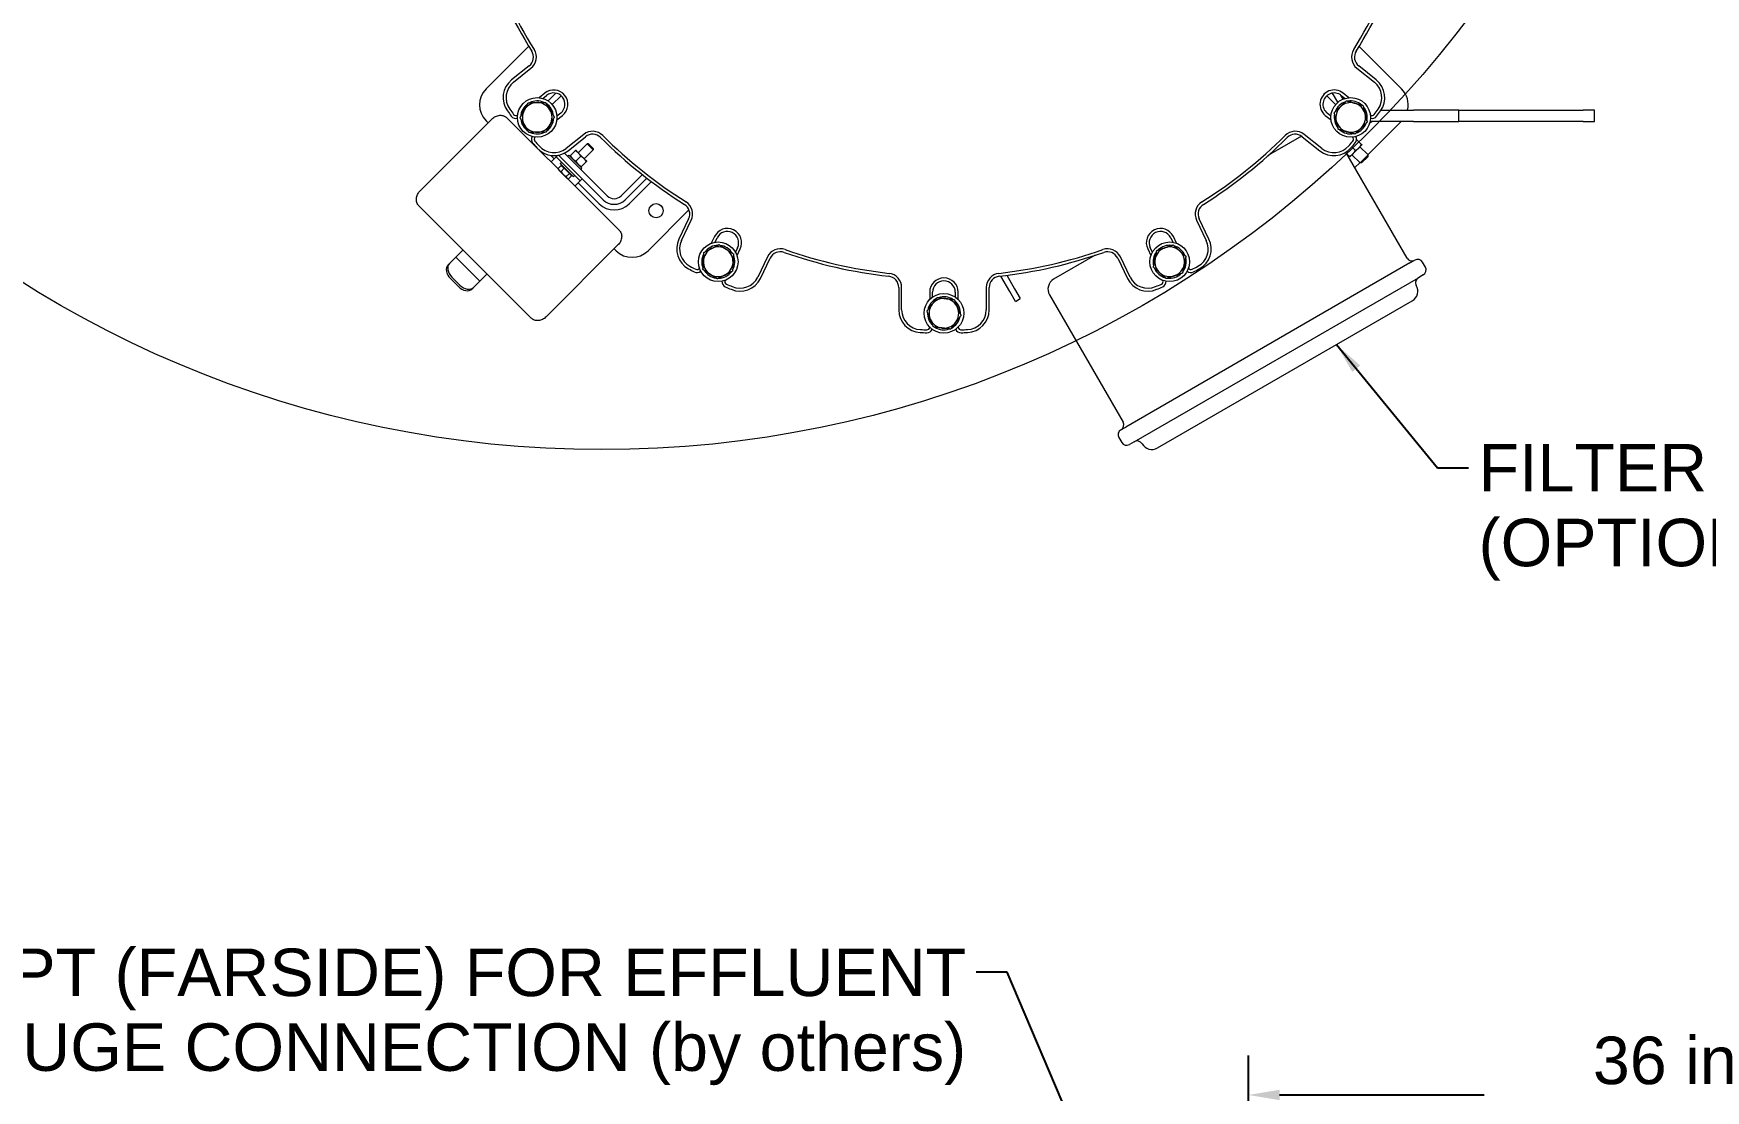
# Model space of a CAD drawing. Header units: inches. Extents: x 17 to 469, y 7 to 301.
# Drawn here: x 54.7 to 128.6, y 155.7 to 202.4 of the extents above; entities that cross this region are included whole.
import ezdxf

# ---------------------------------------------------------------- set-up
doc = ezdxf.new("R2010")
doc.units = ezdxf.units.IN
doc.header["$LTSCALE"] = 14
doc.header["$MEASUREMENT"] = 0
for name, color, linetype, lineweight in [('Dimension (ANSI)', 7, 'Continuous', 25), ('Symbol (ANSI)', 7, 'Continuous', 25), ('Visible', 7, 'Continuous', 18)]:
    doc.layers.add(name, color=color, linetype=linetype, lineweight=lineweight)
doc.styles.add('MEMCOR Medium', font='arial.ttf')
doc.dimstyles.new('Default (ANSI)', dxfattribs={"dimscale": 14, "dimtxt": 0.15, "dimasz": 0.098425, "dimexe": 0.125, "dimexo": 0.0625, "dimgap": 0.031496, "dimtad": 0, "dimtih": 1, "dimtoh": 1, "dimdec": 4, "dimrnd": 1e-08, "dimzin": 3, "dimdsep": 46, "dimlunit": 5, "dimtxsty": 'MEMCOR Medium', "dimcen": 0.09, "dimdle": 0.393701, "dimclrd": 256, "dimclre": 256, "dimclrt": 256, "dimadec": 0, "dimazin": 1, "dimtfac": 0.8, "dimtofl": 0, "dimtmove": 0, "dimatfit": 3, "dimfxl": 1, "dimfrac": 1, "dimtolj": 1, "dimtzin": 4, "dimlwd": -1, "dimlwe": -1, "dimarcsym": 0})
doc.dimstyles.new('Default (ANSI)$7', dxfattribs={"dimscale": 14, "dimtxt": 0.15, "dimasz": 0.098425, "dimexe": 0.125, "dimexo": 0.0625, "dimgap": 0.031496, "dimtad": 0, "dimtih": 1, "dimtoh": 1, "dimdec": 4, "dimrnd": 1e-08, "dimzin": 3, "dimdsep": 46, "dimlunit": 5, "dimtxsty": 'MEMCOR Medium', "dimcen": 0.09, "dimdle": 0.393701, "dimclrd": 256, "dimclre": 256, "dimclrt": 256, "dimadec": 0, "dimazin": 1, "dimtfac": 0.8, "dimtofl": 0, "dimtmove": 0, "dimatfit": 3, "dimfxl": 1, "dimfrac": 1, "dimtolj": 1, "dimtzin": 4, "dimlwd": -1, "dimlwe": -1, "dimarcsym": 0})

# ---------------------------------------------------------------- blocks, each defined once
blk = doc.blocks.new('*D19')
at = {"layer": 'Defpoints', "color": 0, "transparency": 16777216}
for p in [(144.405, 155.472), (144.405, 142.59), (108.405, 127.634)]:
    blk.add_point(p, dxfattribs=at)
at = {"layer": 'Dimension (ANSI)', "transparency": 16777216}
for p, q in [((108.405, 128.509), (108.405, 157.222)), ((144.405, 143.465), (144.405, 157.222)), ((109.783, 155.472), (118.822, 155.472)), ((143.027, 155.472), (133.988, 155.472))]:
    blk.add_line(p, q, dxfattribs=at)
for points in [[(109.783, 155.702), (109.783, 155.242), (108.405, 155.472)], [(143.027, 155.702), (143.027, 155.242), (144.405, 155.472)]]:
    blk.add_solid(points, dxfattribs=at)
at = {"layer": 'Dimension (ANSI)', "transparency": 16777216, "char_height": 2.1, "attachment_point": 5, "style": 'MEMCOR Medium'}
for s, insert in [('\\A1; 36 in', (126.405, 156.986)), ('\\A1;[914.4 mm]', (126.405, 153.685))]:
    blk.add_mtext(s, dxfattribs=dict(at, insert=insert))

msp = doc.modelspace()

# ---------------------------------------------------------------- linework, layer by layer
at = {"layer": 'Visible'}
for p, q in [((74.710776, 199.946197), (76.59028, 201.8257)), ((113.297728, 201.821309), (115.176376, 199.942661)), ((76.609488, 200.957047), (75.834979, 200.339397)), ((75.916033, 200.237759), (76.690542, 200.855409)), ((113.200146, 200.855409), (113.974655, 200.237759)), ((114.055708, 200.339397), (113.2812, 200.957047)), ((77.301434, 199.756559), (77.046715, 199.553428)), ((77.214429, 199.520899), (77.382487, 199.654921)), ((77.789746, 199.754798), (77.447206, 199.412257)), ((77.634214, 199.245712), (78.026307, 199.637805)), ((111.864381, 199.637805), (112.256474, 199.245712)), ((112.172171, 199.683568), (112.100941, 199.754798)), ((112.360022, 199.358201), (112.128416, 199.759355)), ((112.456531, 199.691043), (112.575934, 199.48423)), ((112.623806, 199.503462), (112.484268, 199.643)), ((112.5082, 199.654921), (112.676259, 199.520899)), ((112.843973, 199.553428), (112.589254, 199.756559)), ((78.005977, 198.87309), (77.837919, 198.739068)), ((112.052769, 198.739068), (111.884711, 198.87309)), ((112.363345, 199.352446), (112.360022, 199.358201)), ((112.532572, 199.559335), (112.598288, 199.493619)), ((114.26644, 199.006136), (115.705447, 199.006136)), ((117.705447, 199.006136), (115.705447, 199.006136)), ((117.705447, 199.006136), (118.205447, 199.006136)), ((117.705447, 198.506136), (117.705447, 199.006136)), ((118.205447, 199.006136), (123.205447, 199.006136)), ((123.705447, 199.006136), (123.205447, 199.006136)), ((123.705447, 198.506136), (123.705447, 199.006136)), ((71.786963, 195.43054), (74.968943, 198.61252)), ((74.799591, 198.443168), (74.710776, 198.531983)), ((76.950815, 197.337755), (75.627794, 198.660776)), ((76.097216, 198.796228), (76.094997, 198.794459)), ((77.832312, 198.56832), (78.087031, 198.771452)), ((111.803657, 198.771452), (112.058376, 198.56832)), ((115.154064, 198.506136), (113.680492, 197.032563)), ((113.768472, 198.446188), (113.857528, 198.506136)), ((115.705447, 198.506136), (113.783012, 198.506136)), ((113.783012, 198.506136), (113.857528, 198.506136)), ((113.79569, 198.794459), (113.793472, 198.796228)), ((115.705447, 198.506136), (117.705447, 198.506136)), ((118.205447, 198.506136), (117.705447, 198.506136)), ((123.205447, 198.506136), (118.205447, 198.506136)), ((123.205447, 198.506136), (123.705447, 198.506136)), ((76.880595, 197.809351), (76.882813, 197.81112)), ((79.022394, 197.931359), (78.247885, 197.313709)), ((78.328939, 197.212071), (79.103447, 197.829721)), ((78.777701, 197.11883), (79.175559, 197.516688)), ((79.229782, 197.516691), (79.175559, 197.516688)), ((79.440724, 197.251523), (79.175559, 197.516688)), ((79.229782, 197.516691), (79.440727, 197.305747)), ((110.754356, 197.85382), (109.29654, 197.01215)), ((110.78724, 197.829721), (111.561749, 197.212071)), ((111.642803, 197.313709), (110.868294, 197.931359)), ((113.133902, 197.225599), (112.97795, 197.381551)), ((113.007874, 197.81112), (113.010093, 197.809351)), ((113.399068, 197.490764), (113.185043, 197.704788)), ((113.290169, 197.334498), (113.422751, 197.46708)), ((113.334363, 197.378692), (113.691315, 197.02174)), ((77.901477, 196.387093), (77.049294, 197.239276)), ((77.564732, 197.003853), (77.71598, 196.852604)), ((77.575973, 196.712597), (77.708909, 196.845533)), ((77.800833, 196.937457), (77.708909, 196.845533)), ((77.871092, 197.007717), (77.800833, 196.937457)), ((78.154386, 196.583904), (77.800833, 196.937457)), ((77.907591, 197.014546), (79.879727, 195.042411)), ((77.987509, 196.637644), (78.044078, 196.694213)), ((77.987509, 196.637644), (78.56168, 196.063473)), ((80.056503, 195.219188), (78.16825, 197.107441)), ((78.312778, 196.962913), (78.369347, 197.019482)), ((78.369347, 197.019482), (78.943517, 196.445311)), ((78.649491, 197.211945), (78.430734, 196.993188)), ((78.788661, 197.10787), (78.667039, 197.229492)), ((78.892736, 196.9687), (78.673979, 196.749943)), ((79.031906, 196.864625), (78.788661, 197.10787)), ((79.135981, 196.725456), (78.917224, 196.506699)), ((79.153528, 196.743003), (79.031906, 196.864625)), ((79.042866, 196.853665), (79.440724, 197.251523)), ((79.440727, 197.305747), (79.440724, 197.251523)), ((115.418067, 192.463511), (112.714832, 197.145651)), ((112.868737, 196.960434), (112.757606, 197.071565)), ((112.892421, 196.93675), (113.025004, 197.069333)), ((112.980809, 197.025138), (113.337761, 196.668187)), ((113.025004, 197.069333), (113.290169, 197.334498)), ((113.326938, 196.67901), (113.109681, 196.461753)), ((113.337761, 196.668187), (113.691315, 197.02174)), ((113.404497, 196.66818), (113.337761, 196.668187)), ((113.691321, 196.955004), (113.404497, 196.66818)), ((113.691321, 196.955004), (113.691315, 197.02174)), ((78.028148, 196.561644), (77.891745, 196.425242)), ((77.904068, 196.377426), (77.894909, 196.411608)), ((77.904068, 196.377426), (77.938773, 196.342721)), ((77.938773, 196.342721), (78.117931, 196.163563)), ((78.157697, 196.432095), (78.021294, 196.295693)), ((78.028148, 196.561644), (78.092922, 196.49687)), ((78.058217, 196.531575), (78.075897, 196.549256)), ((78.092922, 196.49687), (78.157697, 196.432095)), ((78.117931, 196.163563), (78.281922, 195.999571)), ((78.154386, 196.583904), (78.50794, 196.23035)), ((78.157697, 196.432095), (78.27208, 196.317712)), ((78.386463, 196.203329), (78.250061, 196.066927)), ((78.27208, 196.317712), (78.386463, 196.203329)), ((78.281922, 195.999571), (78.301462, 195.980032)), ((78.301462, 195.980032), (78.335643, 195.970873)), ((80.584812, 193.703758), (78.311128, 195.977442)), ((78.48568, 196.104112), (78.349278, 195.96771)), ((78.386463, 196.203329), (78.436072, 196.153721)), ((78.436072, 196.153721), (78.48568, 196.104112)), ((78.455611, 196.134181), (78.473291, 196.151862)), ((78.861493, 195.876797), (78.50794, 196.23035)), ((78.56168, 196.063473), (78.618248, 196.120042)), ((78.769569, 195.784873), (78.861493, 195.876797)), ((78.861493, 195.876797), (78.953417, 195.968721)), ((78.886949, 196.388742), (78.943517, 196.445311)), ((81.598377, 196.138807), (80.678757, 195.219188)), ((80.855534, 195.042411), (81.811965, 195.998842)), ((81.598377, 196.138807), (81.464566, 196.272618)), ((81.598377, 196.138807), (81.613442, 196.153872)), ((78.769569, 195.784873), (78.636633, 195.651937)), ((78.77664, 195.791944), (79.70295, 194.865634)), ((81.032311, 194.865634), (82.012595, 195.845919)), ((71.738707, 194.771689), (76.695724, 189.814671)), ((83.674023, 194.597602), (81.866697, 192.790276)), ((83.659795, 194.196155), (83.229975, 193.303625)), ((83.347101, 193.24722), (83.776921, 194.13975)), ((106.113766, 194.13975), (106.543586, 193.24722)), ((106.660712, 193.303625), (106.230892, 194.196155)), ((80.536556, 193.044907), (77.354576, 189.862927)), ((84.804089, 193.414777), (84.662731, 193.121243)), ((84.827949, 193.164705), (84.921215, 193.358372)), ((85.822184, 192.924488), (85.728918, 192.730821)), ((104.161769, 192.730821), (104.068504, 192.924488)), ((104.969473, 193.358372), (105.062738, 193.164705)), ((105.227957, 193.121243), (105.086599, 193.414777)), ((73.090946, 192.22757), (73.025946, 192.16257)), ((73.090946, 192.22757), (73.314189, 192.450813)), ((73.314189, 192.450813), (73.368037, 192.504661)), ((73.459961, 192.596585), (73.368037, 192.504661)), ((73.368037, 192.504661), (74.428697, 191.444001)), ((73.459961, 192.596585), (73.686886, 192.82351)), ((80.452483, 192.790276), (80.367204, 192.875555)), ((85.797951, 192.57455), (85.93931, 192.868083)), ((87.146545, 192.517025), (86.716725, 191.624495)), ((86.833851, 191.56809), (87.263671, 192.46062)), ((101.634084, 192.588228), (99.793712, 191.525689)), ((102.627017, 192.46062), (103.056837, 191.56809)), ((103.173963, 191.624495), (102.744143, 192.517025)), ((115.543067, 192.247005), (102.985699, 184.997005)), ((103.951378, 192.868083), (104.092736, 192.57455)), ((115.543067, 192.247005), (115.759574, 192.372005)), ((116.22608, 192.063992), (116.10108, 192.280498)), ((73.129499, 191.559017), (73.483052, 191.205463)), ((73.548052, 191.270463), (73.194499, 191.624017)), ((74.428697, 191.444001), (74.374849, 191.390153)), ((74.428697, 191.444001), (74.520621, 191.535925)), ((74.747546, 191.76285), (74.520621, 191.535925)), ((84.135798, 192.027058), (84.134567, 192.024501)), ((85.269788, 191.477807), (85.271019, 191.480364)), ((97.854096, 190.983201), (97.458337, 191.668677)), ((97.727712, 191.702105), (98.070602, 191.108201)), ((103.360699, 184.347486), (115.918067, 191.597486)), ((104.619668, 191.480364), (104.6209, 191.477807)), ((105.75612, 192.024501), (105.754889, 192.027058)), ((116.134574, 191.722486), (115.918067, 191.597486)), ((74.086606, 191.10191), (74.151606, 191.16691)), ((74.374849, 191.390153), (74.151606, 191.16691)), ((92.945344, 191.163815), (92.945344, 190.173181)), ((93.075344, 190.173181), (93.075344, 191.163815)), ((94.315344, 190.956308), (94.315344, 190.630511)), ((94.445344, 190.741354), (94.445344, 190.956308)), ((95.445344, 190.956308), (95.445344, 190.741354)), ((95.575344, 190.630511), (95.575344, 190.956308)), ((96.815344, 191.163815), (96.815344, 190.173181)), ((96.945344, 190.173181), (96.945344, 191.163815)), ((98.104096, 190.550189), (97.854096, 190.983201)), ((98.070602, 191.108201), (98.320602, 190.675189)), ((99.610699, 190.842676), (102.860699, 185.213511)), ((98.104096, 190.550189), (98.320602, 190.675189)), ((104.385218, 184.072966), (115.643548, 190.572966)), ((94.315344, 189.416056), (94.315344, 189.413218)), ((95.575344, 189.413218), (95.575344, 189.416056)), ((102.769193, 184.872005), (102.985699, 184.997005)), ((102.677686, 184.530498), (102.802686, 184.313992)), ((103.360699, 184.347486), (103.144193, 184.222486))]:
    msp.add_line(p, q, dxfattribs=at)
for centre, radius in [((79.817327, 231.997589), 48), ((76.964764, 198.682274), 0.875), ((112.925924, 198.682274), 0.875), ((82.22025, 194.558043), 0.315), ((84.966875, 192.300804), 0.875), ((104.923813, 192.300804), 0.875), ((94.945344, 190.023283), 0.875)]:
    msp.add_circle(centre, radius, dxfattribs=at)
for centre, radius, start, end in [((94.945344, 213.021308), 21.5, 199.3821217, 212.04644973), ((94.945344, 213.021308), 21.37, 199.3821217, 212.04644973), ((94.945344, 213.021308), 21.37, 327.95355027, 340.6178783), ((94.945344, 213.021308), 21.5, 327.95355027, 340.6178783), ((76.297743, 201.347963), 0.5, 308.57142857, 32.04644973), ((76.297743, 201.347963), 0.63, 308.57142857, 32.04644973), ((113.592944, 201.347963), 0.63, 147.95355027, 231.42857143), ((113.592944, 201.347963), 0.5, 147.95355027, 231.42857143), ((76.458469, 199.557565), 1, 128.57142857, 216.06534844), ((113.432219, 199.557565), 1, 323.93465156, 51.42857143), ((75.417883, 199.23909), 1, 135, 225), ((76.458469, 199.557565), 0.87, 128.57142857, 216.06534844), ((77.694232, 199.264006), 0.63, 308.57142857, 128.57142857), ((77.694232, 199.264006), 0.5, 308.57142857, 128.57142857), ((112.196455, 199.264006), 0.63, 51.42857143, 231.42857143), ((112.196455, 199.264006), 0.5, 51.42857143, 231.42857143), ((113.432219, 199.557565), 0.87, 323.93465156, 51.42857143), ((114.469269, 199.235554), 1, 346.73716719, 45), ((94.945344, 213.021308), 23.87, 216.06534844, 216.75182405), ((94.945344, 213.021308), 23.74, 216.06534844, 216.75182405), ((76.964764, 198.682274), 0.7295, 125.34342705, 177.22514438), ((76.964764, 198.682274), 0.656, 151.28428571, 211.28428571), ((76.964764, 198.682274), 0.656, 91.28428571, 151.28428571), ((76.964764, 198.682274), 0.7295, 65.34342705, 117.22514438), ((76.964764, 198.682274), 0.656, 31.28428571, 91.28428571), ((76.964764, 198.682274), 0.7295, 5.34342705, 57.22514438), ((76.964764, 198.682274), 0.656, 331.28428571, 31.28428571), ((112.925924, 198.682274), 0.7295, 168.20056991, 220.08228723), ((112.925924, 198.682274), 0.7295, 108.20056991, 160.08228723), ((112.925924, 198.682274), 0.656, 134.14142857, 194.14142857), ((112.925924, 198.682274), 0.656, 74.14142857, 134.14142857), ((112.925924, 198.682274), 0.7295, 48.20056991, 100.08228723), ((112.925924, 198.682274), 0.656, 14.14142857, 74.14142857), ((112.925924, 198.682274), 0.656, 314.14142857, 14.14142857), ((112.925924, 198.682274), 0.7295, 348.20056991, 40.08228723), ((94.945344, 213.021308), 23.74, 323.24817595, 323.93465156), ((94.945344, 213.021308), 23.87, 323.24817595, 323.93465156), ((76.020179, 198.888279), 0.25, 216.75182405, 286.31827495), ((76.020179, 198.888279), 0.12, 216.75182405, 308.57142857), ((76.964764, 198.682274), 0.7295, 185.34342705, 237.22514438), ((76.964764, 198.682274), 0.656, 211.28428571, 271.28428571), ((76.964764, 198.682274), 0.656, 271.28428571, 331.28428571), ((76.964764, 198.682274), 0.7295, 305.34342705, 357.22514438), ((112.925924, 198.682274), 0.656, 194.14142857, 254.14142857), ((112.925924, 198.682274), 0.7295, 228.20056991, 280.08228723), ((112.925924, 198.682274), 0.656, 254.14142857, 314.14142857), ((112.925924, 198.682274), 0.7295, 288.20056991, 340.08228723), ((113.870509, 198.888279), 0.12, 231.42857143, 323.24817595), ((113.870509, 198.888279), 0.25, 253.68172505, 323.24817595), ((76.964764, 198.682274), 0.7295, 245.34342705, 297.22514438), ((76.955413, 197.715531), 0.25, 150.82458219, 220.3910331), ((77.45435, 198.443595), 0.94, 220.1234778, 220.22559393), ((94.945344, 213.021308), 23.87, 220.3910331, 221.0775087), ((76.955413, 197.715531), 0.12, 128.57142857, 220.3910331), ((94.945344, 213.021308), 23.74, 220.3910331, 221.0775087), ((77.705449, 197.993903), 0.87, 221.0775087, 308.57142857), ((79.415192, 197.438805), 0.63, 45.09640742, 128.57142857), ((79.415192, 197.438805), 0.5, 45.09640742, 128.57142857), ((94.945344, 213.021308), 21.5, 225.09640742, 237.76073544), ((94.945344, 213.021308), 21.37, 225.09640742, 237.76073544), ((94.945344, 213.021308), 21.37, 302.23926456, 314.90359258), ((94.945344, 213.021308), 21.5, 302.23926456, 314.90359258), ((110.475495, 197.438805), 0.63, 51.42857143, 134.90359258), ((110.475495, 197.438805), 0.5, 51.42857143, 134.90359258), ((112.185239, 197.993903), 0.87, 231.42857143, 318.9224913), ((94.945344, 213.021308), 23.74, 318.9224913, 319.6089669), ((94.945344, 213.021308), 23.87, 318.9224913, 319.6089669), ((112.935274, 197.715531), 0.12, 319.6089669, 51.42857143), ((112.935274, 197.715531), 0.25, 319.6089669, 29.17541781), ((77.705449, 197.993903), 1, 221.0775087, 308.57142857), ((112.185239, 197.993903), 1, 231.42857143, 318.9224913), ((80.36763, 195.530315), 0.44, 225, 315), ((80.36763, 195.530315), 0.94, 225, 315), ((80.36763, 195.530315), 0.69, 225, 315), ((83.209311, 194.413097), 0.5, 334.28571429, 57.76073544), ((83.209311, 194.413097), 0.63, 334.28571429, 57.76073544), ((106.681377, 194.413097), 0.63, 122.23926456, 205.71428571), ((106.681377, 194.413097), 0.5, 122.23926456, 205.71428571), ((85.371699, 193.14143), 0.63, 334.28571429, 154.28571343), ((104.518989, 193.14143), 0.63, 25.71428571, 205.71428571), ((84.130944, 192.869741), 1, 154.28571429, 241.77963415), ((84.130944, 192.869741), 0.87, 154.28571429, 241.77963415), ((84.966875, 192.300804), 0.7295, 91.05771277, 142.93943009), ((84.966875, 192.300804), 0.656, 56.99857143, 116.99857143), ((85.371699, 193.14143), 0.5, 334.28571429, 154.28571429), ((84.966875, 192.300804), 0.7295, 31.05771277, 82.93943009), ((104.518989, 193.14143), 0.5, 25.71428571, 205.71428571), ((104.923813, 192.300804), 0.656, 108.42714286, 168.42714286), ((104.923813, 192.300804), 0.7295, 82.48628419, 134.36800152), ((104.923813, 192.300804), 0.656, 48.42714286, 108.42714286), ((104.923813, 192.300804), 0.7295, 22.48628419, 74.36800152), ((105.759743, 192.869741), 0.87, 298.22036585, 25.71428571), ((105.759743, 192.869741), 1, 298.22036585, 25.71428571), ((81.15959, 193.497383), 1, 225, 315), ((84.966875, 192.300804), 0.7295, 151.05771277, 202.93943009), ((84.966875, 192.300804), 0.656, 176.99857143, 236.99857143), ((84.966875, 192.300804), 0.656, 116.99857143, 176.99857143), ((84.966875, 192.300804), 0.656, 296.99857143, 356.99857143), ((84.966875, 192.300804), 0.656, 356.99857143, 56.99857143), ((84.966875, 192.300804), 0.7295, 331.05771277, 22.93943009), ((87.714155, 192.243678), 0.63, 70.81069313, 154.28571429), ((87.714155, 192.243678), 0.5, 70.81069313, 154.28571429), ((94.945344, 213.021308), 21.5, 250.81069313, 263.47502116), ((94.945344, 213.021308), 21.37, 250.81069313, 263.47502116), ((94.945344, 213.021308), 21.37, 276.52497884, 289.18930687), ((94.945344, 213.021308), 21.5, 276.52497884, 289.18930687), ((102.176532, 192.243678), 0.63, 25.71428571, 109.18930687), ((102.176532, 192.243678), 0.5, 25.71428571, 109.18930687), ((104.923813, 192.300804), 0.7295, 142.48628419, 194.36800152), ((104.923813, 192.300804), 0.656, 168.42714286, 228.42714286), ((104.923813, 192.300804), 0.656, 348.42714286, 48.42714286), ((104.923813, 192.300804), 0.7295, 322.48628419, 14.36800152), ((115.634574, 192.588511), 0.25, 210, 300), ((115.884574, 192.155498), 0.25, 30, 120), ((94.945344, 213.021308), 23.87, 241.77963415, 242.46610976), ((94.945344, 213.021308), 23.74, 241.77963415, 242.46610976), ((84.026451, 192.076567), 0.25, 242.46610976, 312.03256067), ((84.026451, 192.076567), 0.12, 242.46610976, 334.28571429), ((84.966875, 192.300804), 0.7295, 211.05771277, 262.93943009), ((84.966875, 192.300804), 0.656, 236.99857143, 296.99857143), ((84.966875, 192.300804), 0.7295, 271.05771277, 322.93943009), ((85.377904, 191.425741), 0.25, 176.5388679, 246.10531881), ((85.377904, 191.425741), 0.12, 154.28571429, 246.10531881), ((85.932882, 192.001973), 1, 246.79179442, 334.28571429), ((85.932882, 192.001973), 0.87, 246.79179442, 334.28571429), ((92.445344, 191.163815), 0.5, 0, 83.47502116), ((92.445344, 191.163815), 0.63, 0, 83.47502116), ((94.945344, 190.956308), 0.63, 0, 180), ((94.945344, 190.956308), 0.5, 0, 180), ((97.445344, 191.163815), 0.63, 96.52497884, 180), ((97.445344, 191.163815), 0.5, 96.52497884, 180), ((100.043712, 191.092676), 0.5, 120, 210), ((103.957806, 192.001973), 1, 205.71428571, 293.20820558), ((103.957806, 192.001973), 0.87, 205.71428571, 293.20820558), ((104.923813, 192.300804), 0.7295, 202.48628419, 254.36800152), ((104.923813, 192.300804), 0.656, 228.42714286, 288.42714286), ((104.512783, 191.425741), 0.12, 293.89468119, 25.71428571), ((104.512783, 191.425741), 0.25, 293.89468119, 3.4611321), ((104.923813, 192.300804), 0.7295, 262.48628419, 314.36800152), ((104.923813, 192.300804), 0.656, 288.42714286, 348.42714286), ((105.864237, 192.076567), 0.25, 227.96743933, 297.53389024), ((105.864237, 192.076567), 0.12, 205.71428571, 297.53389024), ((94.945344, 213.021308), 23.74, 297.53389024, 298.22036585), ((94.945344, 213.021308), 23.87, 297.53389024, 298.22036585), ((116.043067, 191.380979), 0.25, 120, 210), ((116.009574, 191.938992), 0.25, 300, 30), ((94.945344, 213.021308), 23.87, 246.10531881, 246.79179442), ((94.945344, 213.021308), 23.74, 246.10531881, 246.79179442), ((94.945344, 190.023283), 0.7295, 56.77199848, 108.65371581), ((94.945344, 213.021308), 23.74, 293.20820558, 293.89468119), ((94.945344, 213.021308), 23.87, 293.20820558, 293.89468119), ((115.393548, 191.005979), 0.5, 300, 30), ((93.945344, 190.173181), 1, 180, 267.49391987), ((93.945344, 190.173181), 0.87, 180, 267.49391987), ((94.945344, 190.023283), 0.7295, 176.77199848, 228.65371581), ((94.945344, 190.023283), 0.7295, 116.77199848, 168.65371581), ((94.945344, 190.023283), 0.656, 142.71285714, 202.71285714), ((94.945344, 190.023283), 0.656, 82.71285714, 142.71285714), ((94.945344, 190.023283), 0.656, 22.71285714, 82.71285714), ((94.945344, 190.023283), 0.7295, 356.77199848, 48.65371581), ((94.945344, 190.023283), 0.656, 322.71285714, 22.71285714), ((95.945344, 190.173181), 0.87, 272.50608013, 0), ((95.945344, 190.173181), 1, 272.50608013, 0), ((94.945344, 213.021308), 23.74, 267.49391987, 268.18039547), ((94.195344, 189.413218), 0.25, 268.18039547, 337.74684638), ((94.195344, 189.413218), 0.12, 268.18039547, 0), ((94.945344, 190.023283), 0.656, 202.71285714, 262.71285714), ((94.945344, 190.023283), 0.7295, 236.77199848, 288.65371581), ((94.945344, 190.023283), 0.656, 262.71285714, 322.71285714), ((94.945344, 190.023283), 0.7295, 296.77199848, 348.65371581), ((95.695344, 189.413218), 0.25, 202.25315362, 271.81960452), ((95.695344, 189.413218), 0.12, 180, 271.81960452), ((94.945344, 213.021308), 23.74, 271.81960452, 272.50608013), ((94.945344, 213.021308), 23.87, 267.49391987, 268.18039547), ((94.945344, 213.021308), 23.87, 271.81960452, 272.50608013), ((102.894193, 184.655498), 0.25, 120, 210), ((102.644193, 185.088511), 0.25, 300, 30), ((103.019193, 184.438992), 0.25, 210, 300), ((103.485699, 184.130979), 0.25, 30, 120), ((104.135218, 184.505979), 0.5, 210, 300)]:
    msp.add_arc(centre, radius, start, end, dxfattribs=at)
for centre, major_axis, start_param, end_param in [((73.444499, 191.874017), (-0.353553, 0.353553), 0, 1.570796327), ((73.379499, 191.809017), (-0.353553, 0.353553), 0, 1.570796327), ((73.733052, 191.455463), (0.353553, -0.353553), 4.71238898, 6.283185307), ((73.798052, 191.520463), (0.353553, -0.353553), 4.71238898, 6.283185307)]:
    msp.add_ellipse(centre, major_axis=major_axis, ratio=0.707106781, start_param=start_param, end_param=end_param, dxfattribs=at)
for points, weights in [([(76.207471, 198.665297), (76.304989, 198.843302), (76.389443, 198.997459)], [1, 1.0379548493, 1]), ([(76.389443, 198.997459), (76.473896, 199.151616), (76.571414, 199.329621)], [1, 1.0379548493, 1]), ([(76.571414, 199.329621), (76.77433, 199.33417), (76.950061, 199.338109)], [1, 1.0379548493, 1]), ([(76.950061, 199.338109), (77.125792, 199.342049), (77.328708, 199.346598)], [1, 1.0379548493, 1]), ([(77.328708, 199.346598), (77.434105, 199.173142), (77.525382, 199.022925)], [1, 1.0379548493, 1]), ([(77.525382, 199.022925), (77.61666, 198.872708), (77.722057, 198.699252)], [1, 1.0379548493, 1]), ([(112.197271, 198.889267), (112.342924, 199.03062), (112.469064, 199.153035)], [1, 1.0379548493, 1]), ([(112.289803, 198.522003), (112.246859, 198.692451), (112.197271, 198.889267)], [1, 1.0379548493, 1]), ([(112.469064, 199.153035), (112.595204, 199.27545), (112.740858, 199.416803)], [1, 1.0379548493, 1]), ([(112.740858, 199.416803), (112.9361, 199.361339), (113.105185, 199.313306)], [1, 1.0379548493, 1]), ([(113.105185, 199.313306), (113.274269, 199.265273), (113.469511, 199.20981)], [1, 1.0379548493, 1]), ([(113.469511, 199.20981), (113.519099, 199.012994), (113.562044, 198.842546)], [1, 1.0379548493, 1]), ([(113.562044, 198.842546), (113.604989, 198.672098), (113.654577, 198.475281)], [1, 1.0379548493, 1]), ([(76.404146, 198.341623), (76.312868, 198.491841), (76.207471, 198.665297)], [1, 1.0379548493, 1]), ([(76.60082, 198.01795), (76.495423, 198.191406), (76.404146, 198.341623)], [1, 1.0379548493, 1]), ([(77.540085, 198.36709), (77.455632, 198.212933), (77.358114, 198.034928)], [1, 1.0379548493, 1]), ([(77.722057, 198.699252), (77.624539, 198.521247), (77.540085, 198.36709)], [1, 1.0379548493, 1]), ([(112.382336, 198.154738), (112.332748, 198.351555), (112.289803, 198.522003)], [1, 1.0379548493, 1]), ([(112.746663, 198.051242), (112.577578, 198.099275), (112.382336, 198.154738)], [1, 1.0379548493, 1]), ([(113.382783, 198.211514), (113.256643, 198.089098), (113.110989, 197.947746)], [1, 1.0379548493, 1]), ([(113.654577, 198.475281), (113.508923, 198.333929), (113.382783, 198.211514)], [1, 1.0379548493, 1]), ([(76.979467, 198.026439), (76.803737, 198.022499), (76.60082, 198.01795)], [1, 1.0379548493, 1]), ([(77.358114, 198.034928), (77.155198, 198.030379), (76.979467, 198.026439)], [1, 1.0379548493, 1]), ([(113.110989, 197.947746), (112.915747, 198.003209), (112.746663, 198.051242)], [1, 1.0379548493, 1]), ([(113.290169, 197.334498), (113.3517, 197.396029), (113.399068, 197.490764)], [1, 1.0379548493, 1]), ([(113.399068, 197.490764), (113.422751, 197.46708), (113.422751, 197.46708)], [1, 1.0379548493, 1]), ([(78.413187, 196.975641), (78.413187, 196.975641), (78.430734, 196.993188)], [1, 1.0379548493, 1]), ([(78.430734, 196.993188), (78.478365, 196.910464), (78.53481, 196.854019)], [1, 1.0379548493, 1]), ([(78.53481, 196.854019), (78.591255, 196.797574), (78.673979, 196.749943)], [1, 1.0379548493, 1]), ([(78.649491, 197.211945), (78.667039, 197.229492), (78.667039, 197.229492)], [1, 1.0379548493, 1]), ([(78.788661, 197.10787), (78.732216, 197.164315), (78.649491, 197.211945)], [1, 1.0379548493, 1]), ([(78.673979, 196.749943), (78.721609, 196.667219), (78.778054, 196.610774)], [1, 1.0379548493, 1]), ([(78.892736, 196.9687), (78.845106, 197.051425), (78.788661, 197.10787)], [1, 1.0379548493, 1]), ([(79.031906, 196.864625), (78.975461, 196.92107), (78.892736, 196.9687)], [1, 1.0379548493, 1]), ([(79.135981, 196.725456), (79.088351, 196.80818), (79.031906, 196.864625)], [1, 1.0379548493, 1]), ([(79.153528, 196.743003), (79.153528, 196.743003), (79.135981, 196.725456)], [1, 1.0379548493, 1]), ([(112.868737, 196.960434), (112.963472, 197.007801), (113.025004, 197.069333)], [1, 1.0379548493, 1]), ([(112.892421, 196.93675), (112.892421, 196.93675), (112.868737, 196.960434)], [1, 1.0379548493, 1]), ([(113.025004, 197.069333), (113.086535, 197.130864), (113.133902, 197.225599)], [1, 1.0379548493, 1]), ([(113.133902, 197.225599), (113.228637, 197.272966), (113.290169, 197.334498)], [1, 1.0379548493, 1]), ([(77.894909, 196.411608), (77.89317, 196.418098), (77.891745, 196.425242)], [1.01000365913, 1.00592756032, 1]), ([(77.891745, 196.425242), (77.908711, 196.372783), (77.938773, 196.342721)], [1, 1.0379548493, 1]), ([(77.938773, 196.342721), (77.968835, 196.312659), (78.021294, 196.295693)], [1, 1.0379548493, 1]), ([(78.021294, 196.295693), (78.064845, 196.216648), (78.117931, 196.163563)], [1, 1.0379548493, 1]), ([(78.117931, 196.163563), (78.171016, 196.110478), (78.250061, 196.066927)], [1, 1.0379548493, 1]), ([(78.250061, 196.066927), (78.258899, 196.022595), (78.281922, 195.999571)], [1, 1.0379548493, 1]), ([(78.281922, 195.999571), (78.304946, 195.976548), (78.349278, 195.96771)], [1, 1.0379548493, 1]), ([(78.778054, 196.610774), (78.8345, 196.554329), (78.917224, 196.506699)], [1, 1.0379548493, 1]), ([(78.917224, 196.506699), (78.899677, 196.489152), (78.899677, 196.489152)], [1, 1.0379548493, 1]), ([(84.669072, 192.885311), (84.82569, 192.965108), (85.006537, 193.057248)], [1, 1.0379548493, 1]), ([(85.006537, 193.057248), (85.176757, 192.9467), (85.324172, 192.850963)], [1, 1.0379548493, 1]), ([(104.35713, 192.803449), (104.54969, 192.867606), (104.716452, 192.923168)], [1, 1.0379548493, 1]), ([(104.716452, 192.923168), (104.883214, 192.97873), (105.075775, 193.042888)], [1, 1.0379548493, 1]), ([(105.075775, 193.042888), (105.227617, 192.908205), (105.359116, 192.791566)], [1, 1.0379548493, 1]), ([(84.291943, 191.95693), (84.302571, 192.159619), (84.311775, 192.335152)], [1, 1.0379548493, 1]), ([(84.311775, 192.335152), (84.320978, 192.510686), (84.331606, 192.713375)], [1, 1.0379548493, 1]), ([(84.331606, 192.713375), (84.512453, 192.805515), (84.669072, 192.885311)], [1, 1.0379548493, 1]), ([(85.324172, 192.850963), (85.471586, 192.755225), (85.641806, 192.644677)], [1, 1.0379548493, 1]), ([(85.621975, 192.266455), (85.612771, 192.090921), (85.602144, 191.888233)], [1, 1.0379548493, 1]), ([(85.641806, 192.644677), (85.631179, 192.441989), (85.621975, 192.266455)], [1, 1.0379548493, 1]), ([(104.205168, 192.061364), (104.245886, 192.260205), (104.281149, 192.432406)], [1, 1.0379548493, 1]), ([(104.281149, 192.432406), (104.316412, 192.604608), (104.35713, 192.803449)], [1, 1.0379548493, 1]), ([(105.359116, 192.791566), (105.490615, 192.674926), (105.642457, 192.540243)], [1, 1.0379548493, 1]), ([(105.642457, 192.540243), (105.601739, 192.341402), (105.566477, 192.169201)], [1, 1.0379548493, 1]), ([(84.609578, 191.750645), (84.462163, 191.846382), (84.291943, 191.95693)], [1, 1.0379548493, 1]), ([(84.927212, 191.544359), (84.756993, 191.654907), (84.609578, 191.750645)], [1, 1.0379548493, 1]), ([(85.264678, 191.716296), (85.10806, 191.6365), (84.927212, 191.544359)], [1, 1.0379548493, 1]), ([(85.602144, 191.888233), (85.421296, 191.796092), (85.264678, 191.716296)], [1, 1.0379548493, 1]), ([(104.48851, 191.810042), (104.35701, 191.926681), (104.205168, 192.061364)], [1, 1.0379548493, 1]), ([(104.771851, 191.55872), (104.620009, 191.693403), (104.48851, 191.810042)], [1, 1.0379548493, 1]), ([(105.131173, 191.678439), (104.964411, 191.622877), (104.771851, 191.55872)], [1, 1.0379548493, 1]), ([(105.490496, 191.798159), (105.297936, 191.734001), (105.131173, 191.678439)], [1, 1.0379548493, 1]), ([(105.566477, 192.169201), (105.531214, 191.997), (105.490496, 191.798159)], [1, 1.0379548493, 1]), ([(94.423424, 190.420695), (94.52991, 190.560543), (94.65287, 190.722025)], [1, 1.0379548493, 1]), ([(94.65287, 190.722025), (94.854197, 190.69628), (95.028552, 190.673985)], [1, 1.0379548493, 1]), ([(94.193979, 190.119364), (94.316938, 190.280847), (94.423424, 190.420695)], [1, 1.0379548493, 1]), ([(94.340216, 189.769993), (94.272347, 189.932137), (94.193979, 190.119364)], [1, 1.0379548493, 1]), ([(95.028552, 190.673985), (95.202907, 190.651689), (95.404235, 190.625944)], [1, 1.0379548493, 1]), ([(95.404235, 190.625944), (95.482603, 190.438717), (95.550472, 190.276573)], [1, 1.0379548493, 1]), ([(95.550472, 190.276573), (95.618341, 190.11443), (95.696709, 189.927203)], [1, 1.0379548493, 1]), ([(94.486453, 189.420622), (94.408085, 189.60785), (94.340216, 189.769993)], [1, 1.0379548493, 1]), ([(94.862135, 189.372582), (94.687781, 189.394877), (94.486453, 189.420622)], [1, 1.0379548493, 1]), ([(95.237818, 189.324541), (95.03649, 189.350286), (94.862135, 189.372582)], [1, 1.0379548493, 1]), ([(95.467264, 189.625872), (95.360778, 189.486024), (95.237818, 189.324541)], [1, 1.0379548493, 1]), ([(95.696709, 189.927203), (95.57375, 189.76572), (95.467264, 189.625872)], [1, 1.0379548493, 1])]:
    msp.add_rational_spline(points, weights, degree=2, dxfattribs=at)
for points, knots in [([(74.968943, 198.61252), (75.013337, 198.656915), (75.068178, 198.69678), (75.18589, 198.753286), (75.248777, 198.769909), (75.365345, 198.778954), (75.426784, 198.77195), (75.538456, 198.732413), (75.588706, 198.699865), (75.627794, 198.660776)], [7.665695365, 7.665695365, 7.665695365, 7.665695365, 8.144102187, 8.144102187, 8.622509008, 8.622509008, 9.101363421, 9.101363421, 9.580217834, 9.580217834, 9.580217834, 9.580217834]), ([(71.738707, 194.771689), (71.699618, 194.810777), (71.66707, 194.861027), (71.627532, 194.972699), (71.620529, 195.034138), (71.629574, 195.150706), (71.646197, 195.213593), (71.702703, 195.331304), (71.742568, 195.386146), (71.786963, 195.43054)], [5.751172896, 5.751172896, 5.751172896, 5.751172896, 6.230027309, 6.230027309, 6.708881722, 6.708881722, 7.187288544, 7.187288544, 7.665695365, 7.665695365, 7.665695365, 7.665695365]), ([(80.584812, 193.703758), (80.6239, 193.66467), (80.656449, 193.61442), (80.695986, 193.502748), (80.70299, 193.441309), (80.693945, 193.324741), (80.677322, 193.261854), (80.620816, 193.144143), (80.58095, 193.089302), (80.536556, 193.044907)], [1.918325214, 1.918325214, 1.918325214, 1.918325214, 2.397179627, 2.397179627, 2.876034039, 2.876034039, 3.354440861, 3.354440861, 3.832847683, 3.832847683, 3.832847683, 3.832847683]), ([(77.354576, 189.862927), (77.310181, 189.818532), (77.25534, 189.778667), (77.137629, 189.722161), (77.074741, 189.705538), (76.958174, 189.696493), (76.896735, 189.703497), (76.785063, 189.743034), (76.734813, 189.775583), (76.695724, 189.814671)], [3.832847683, 3.832847683, 3.832847683, 3.832847683, 4.311254504, 4.311254504, 4.789661326, 4.789661326, 5.268515739, 5.268515739, 5.747370152, 5.747370152, 5.747370152, 5.747370152])]:
    msp.add_open_spline(points, degree=3, knots=knots, dxfattribs=at)

# ---------------------------------------------------------------- texts
at = {"layer": 'Symbol (ANSI)', "char_height": 2.10000007, "line_spacing_factor": 0.944221, "style": 'MEMCOR Medium'}
for s, insert, width, attachment_point in [('\\fArial|b0|i0;FILTER PROGRAMMER\\P\\fArial|b0|i0;(OPTIONAL MOUNTING SIDE)', (118.577664, 184.24756), 41.24291488, 1), ('\\fArial|b0|i0;1/4 in [6.35 mm] FPT (FARSIDE) FOR EFFLUENT\\P\\fArial|b0|i0;PRESSURE GAUGE CONNECTION (by others)\\P', (95.927651, 161.942853), 65.85869226, 3)]:
    msp.add_mtext(s, dxfattribs=dict(at, insert=insert, width=width, attachment_point=attachment_point))

# ---------------------------------------------------------------- dimensions: what is measured, and where the dimension line sits
at = {"layer": 'Dimension (ANSI)'}
dim = msp.add_linear_dim(base=(144.404844, 155.471933), p1=(108.405344, 127.634211), p2=(144.404844, 142.590461), angle=180, text=' <> in\\X[914.4 mm]', dimstyle='Default (ANSI)', override={"dimgap": 0.031496, "dimtih": 0, "dimtoh": 0, "dimdec": 4, "dimpost": '', "dimtol": 0, "dimlim": 0, "dimtp": 0, "dimtm": 0, "dimtdec": 2, "dimatfit": 1}, dxfattribs=at)
dim.commit()
dim.dimension.update_dxf_attribs({"geometry": '*D19', "text_midpoint": (126.405094, 155.471933), "dimtype": 160})

# ---------------------------------------------------------------- leaders
at = {"layer": 'Symbol (ANSI)', "annotation_type": 0, "has_hookline": 1}
for points, override, hookline_direction, text_width in [([(112.297796, 188.641295), (116.758767, 183.19756), (118.13672, 183.19756)], {"dimtad": 0}, 0, 40.952866), ([(108.405344, 135.834695), (97.746549, 160.892853), (96.368596, 160.892853)], {"dimasz": 0.098425, "dimtad": 0, "dimldrblk": 'Dot'}, 1, 65.476742)]:
    msp.add_leader(points, dimstyle='Default (ANSI)$7', override=override, dxfattribs=dict(at, hookline_direction=hookline_direction, text_width=text_width))

doc.saveas('drawing.dxf')
